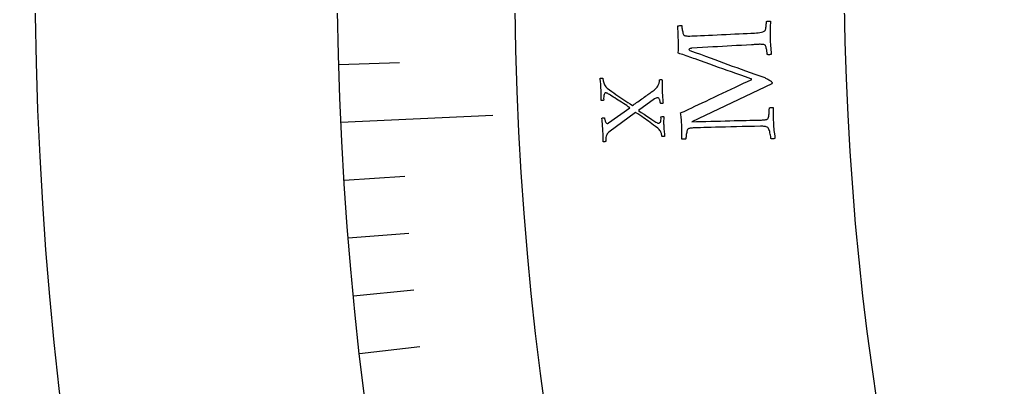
# Model space of a CAD drawing. Header units: millimetres. Extents: x -93 to 93, y -93 to 104.
# Drawn here: x -80.49 to -58.76, y -9.17 to -1.13 of the extents above; entities that cross this region are included whole.
import ezdxf

# ---------------------------------------------------------------- set-up
doc = ezdxf.new("R2010")
doc.units = ezdxf.units.MM
for name, color, linetype in [('CUT_OUTER', 1, 'Continuous'), ('ENGRAVE', 7, 'Continuous'), ('ENGRAVE_FINE', 8, 'Continuous'), ('TEXT', 5, 'Continuous')]:
    doc.layers.add(name, color=color, linetype=linetype)

msp = doc.modelspace()

# ---------------------------------------------------------------- linework, layer by layer
at = {"layer": 'CUT_OUTER'}
msp.add_arc((-0.0002, -0.0002), 92.4998, 179.658282, 0.243527, dxfattribs=at)
at = {"layer": 'ENGRAVE'}
msp.add_lwpolyline([(-73.4601, -3.3726), (-70.1336, -3.2198)], dxfattribs=at)
for radius in [90.65, 90.65, 88.2219, 83.7125, 83.7125, 80.1513, 73.5375, 73.5375, 69.6525, 62.4375, 62.4375]:
    msp.add_circle((0, 0), radius, dxfattribs=at)
at = {"layer": 'ENGRAVE_FINE'}
for points in [[(-73.5073, -2.1059), (-72.1759, -2.0678)], [(-73.391, -4.6389), (-72.0617, -4.5549)], [(-73.3001, -5.9046), (-71.9724, -5.7977)], [(-73.1872, -7.1693), (-71.8615, -7.0394)], [(-73.0524, -8.4326), (-71.7292, -8.2798)]]:
    msp.add_lwpolyline(points, dxfattribs=at)
at = {"layer": 'TEXT'}
for points in [[(-65.9977, -3.4178), (-66, -3.379), (-66.0028, -3.3427), (-66.0059, -3.3088), (-66.0096, -3.2773), (-66.0133, -3.2476), (-66.0167, -3.2192), (-66.0199, -3.1919), (-66.0229, -3.1657), (-65.9896, -3.1524), (-65.9483, -3.1345), (-65.899, -3.1121), (-65.8416, -3.0851), (-65.7775, -3.0546), (-65.7078, -3.0214), (-65.6324, -2.9857), (-65.5516, -2.9474), (-65.4666, -2.9071), (-65.3792, -2.8654), (-65.2892, -2.8224), (-65.1968, -2.7779), (-65.1031, -2.733), (-65.0096, -2.6887), (-64.9163, -2.6448), (-64.8231, -2.6015), (-64.7316, -2.5594), (-64.6433, -2.519), (-64.5583, -2.4804), (-64.4765, -2.4437), (-64.4738, -2.4416), (-64.472, -2.4388), (-64.4709, -2.4352), (-64.4707, -2.4309), (-64.4716, -2.4267), (-64.4741, -2.4232), (-64.4781, -2.4207), (-64.4837, -2.4189), (-64.5983, -2.3789), (-64.7072, -2.341), (-64.8103, -2.305), (-64.9076, -2.271), (-65.002, -2.238), (-65.0964, -2.2046), (-65.1908, -2.171), (-65.2852, -2.137), (-65.382, -2.102), (-65.4838, -2.0653), (-65.5905, -2.0268), (-65.7021, -1.9865), (-65.7394, -1.9731), (-65.7782, -1.9593), (-65.8185, -1.9451), (-65.8605, -1.9306), (-65.9019, -1.9164), (-65.9404, -1.9034), (-65.9762, -1.8914), (-66.0093, -1.8806), (-66.0369, -1.8715), (-66.0567, -1.8651), (-66.0686, -1.8612), (-66.0725, -1.8599), (-66.0704, -1.788), (-66.0692, -1.7229), (-66.0689, -1.6646), (-66.0696, -1.6132), (-66.0708, -1.5702), (-66.0725, -1.5247), (-66.0746, -1.4766), (-66.0771, -1.4259), (-66.0797, -1.3768), (-66.0821, -1.3335), (-66.0844, -1.296), (-66.0866, -1.2644), (-66.0814, -1.2627), (-66.0718, -1.2609), (-66.0579, -1.259), (-66.0398, -1.2571), (-66.022, -1.2553), (-66.0093, -1.2541), (-66.0016, -1.2533), (-65.9991, -1.2531), (-65.9985, -1.266), (-65.997, -1.2822), (-65.9946, -1.3019), (-65.9914, -1.3249), (-65.9874, -1.3493), (-65.9826, -1.3731), (-65.977, -1.3963), (-65.9707, -1.4188), (-65.9638, -1.4389), (-65.9566, -1.4545), (-65.9491, -1.4657), (-65.9413, -1.4726), (-65.9294, -1.4767), (-65.916, -1.48), (-65.9011, -1.4824), (-65.8846, -1.4841), (-65.8677, -1.4851), (-65.8517, -1.4857), (-65.8364, -1.486), (-65.8219, -1.4858), (-65.7777, -1.4833), (-65.7233, -1.4804), (-65.6587, -1.4774), (-65.584, -1.4741), (-65.5017, -1.4706), (-65.4145, -1.4667), (-65.3225, -1.4626), (-65.2255, -1.4582), (-65.1264, -1.4536), (-65.0279, -1.449), (-64.93, -1.4445), (-64.8326, -1.4399), (-64.7383, -1.4356), (-64.6495, -1.4316), (-64.5661, -1.4279), (-64.4882, -1.4245), (-64.445, -1.4218), (-64.403, -1.4187), (-64.3621, -1.4153), (-64.3224, -1.4115), (-64.2849, -1.4065), (-64.2506, -1.3998), (-64.2195, -1.3911), (-64.1915, -1.3806), (-64.1814, -1.3734), (-64.1727, -1.3615), (-64.1655, -1.345), (-64.1598, -1.3239), (-64.1552, -1.3004), (-64.1513, -1.2767), (-64.1483, -1.2528), (-64.146, -1.2288), (-64.1444, -1.2069), (-64.1432, -1.1895), (-64.1426, -1.1765), (-64.1424, -1.1681), (-64.1311, -1.1625), (-64.1187, -1.1587), (-64.1053, -1.1566), (-64.091, -1.1563), (-64.0775, -1.1569), (-64.067, -1.1578), (-64.0595, -1.1589), (-64.0548, -1.1603), (-64.0571, -1.2051), (-64.059, -1.2492), (-64.0608, -1.2928), (-64.0624, -1.3359), (-64.0635, -1.3795), (-64.064, -1.4248), (-64.0638, -1.4719), (-64.063, -1.5207), (-64.0614, -1.5717), (-64.0594, -1.6192), (-64.0568, -1.6632), (-64.0537, -1.7037), (-64.0501, -1.7442), (-64.0463, -1.7881), (-64.0421, -1.8356), (-64.0376, -1.8865), (-64.0422, -1.8882), (-64.05, -1.89), (-64.0609, -1.8918), (-64.075, -1.8938), (-64.0898, -1.895), (-64.1032, -1.8946), (-64.115, -1.8927), (-64.1253, -1.8891), (-64.1259, -1.8784), (-64.1271, -1.865), (-64.1291, -1.849), (-64.1317, -1.8302), (-64.1348, -1.81), (-64.1383, -1.7899), (-64.1422, -1.7698), (-64.1464, -1.7497), (-64.151, -1.731), (-64.1556, -1.715), (-64.1604, -1.7017), (-64.1653, -1.6911), (-64.1723, -1.6841), (-64.1836, -1.6784), (-64.1992, -1.6739), (-64.2191, -1.6707), (-64.2403, -1.6686), (-64.2599, -1.6671), (-64.2779, -1.6664), (-64.2944, -1.6665), (-64.3129, -1.6671), (-64.3339, -1.6683), (-64.3575, -1.6698), (-64.3836, -1.6719), (-64.4097, -1.6739), (-64.4332, -1.6755), (-64.4543, -1.6767), (-64.4728, -1.6773), (-64.5828, -1.6833), (-64.6907, -1.6893), (-64.7964, -1.6952), (-64.9, -1.701), (-65.003, -1.7069), (-65.1073, -1.7128), (-65.2127, -1.7187), (-65.3193, -1.7247), (-65.4285, -1.7309), (-65.5419, -1.7377), (-65.6593, -1.745), (-65.7809, -1.7528), (-65.7865, -1.7534), (-65.7941, -1.7548), (-65.8037, -1.757), (-65.8151, -1.7601), (-65.826, -1.7642), (-65.8337, -1.7694), (-65.8382, -1.7757), (-65.8396, -1.7831), (-65.8381, -1.7865), (-65.8339, -1.7902), (-65.8269, -1.7942), (-65.8172, -1.7985), (-65.7006, -1.8422), (-65.5884, -1.8841), (-65.4805, -1.9241), (-65.3769, -1.9624), (-65.2763, -1.9995), (-65.1775, -2.0359), (-65.0805, -2.0716), (-64.9852, -2.1067), (-64.8904, -2.1415), (-64.7948, -2.1763), (-64.6984, -2.2113), (-64.6012, -2.2462), (-64.5017, -2.2818), (-64.3984, -2.3185), (-64.2913, -2.3562), (-64.1805, -2.3951), (-64.1725, -2.3989), (-64.1613, -2.4045), (-64.1469, -2.4119), (-64.1293, -2.4212), (-64.1104, -2.4314), (-64.0921, -2.4419), (-64.0743, -2.4526), (-64.0572, -2.4635), (-64.0421, -2.4743), (-64.0309, -2.4847), (-64.0233, -2.4946), (-64.0195, -2.504), (-64.0184, -2.5077), (-64.0184, -2.5125), (-64.0195, -2.5186), (-64.0218, -2.5259), (-64.0231, -2.5275), (-64.024, -2.5291), (-64.0246, -2.5306), (-64.0247, -2.5322), (-65.7748, -3.3615), (-65.6738, -3.3582), (-65.5712, -3.3551), (-65.467, -3.3524), (-65.3612, -3.3499), (-65.2555, -3.3476), (-65.1513, -3.3451), (-65.0487, -3.3425), (-64.9477, -3.3398), (-64.8499, -3.3371), (-64.7569, -3.3347), (-64.6689, -3.3325), (-64.5858, -3.3306), (-64.509, -3.3289), (-64.4401, -3.3274), (-64.379, -3.3261), (-64.3257, -3.325), (-64.2819, -3.3241), (-64.2493, -3.3234), (-64.2278, -3.3228), (-64.2176, -3.3225), (-64.2063, -3.3217), (-64.1945, -3.3205), (-64.1822, -3.3189), (-64.1692, -3.3169), (-64.1565, -3.3145), (-64.1448, -3.3117), (-64.1341, -3.3086), (-64.1243, -3.3052), (-64.1144, -3.2972), (-64.1058, -3.2836), (-64.0988, -3.2645), (-64.0932, -3.2398), (-64.0888, -3.2122), (-64.0854, -3.1845), (-64.0829, -3.1567), (-64.0814, -3.1287), (-64.0806, -3.1033), (-64.0801, -3.0835), (-64.0799, -3.0691), (-64.08, -3.0601), (-64.0727, -3.0545), (-64.0625, -3.0507), (-64.0494, -3.0488), (-64.0336, -3.0486), (-64.018, -3.0494), (-64.006, -3.0504), (-63.9975, -3.0515), (-63.9926, -3.0529), (-63.9935, -3.0964), (-63.9944, -3.1369), (-63.9952, -3.1742), (-63.9959, -3.2084), (-63.9962, -3.2432), (-63.9957, -3.2823), (-63.9944, -3.3255), (-63.9922, -3.373), (-63.9892, -3.4236), (-63.9858, -3.4699), (-63.9821, -3.5118), (-63.9779, -3.5495), (-63.9734, -3.5871), (-63.9684, -3.629), (-63.9629, -3.6752), (-63.9569, -3.7256), (-63.9615, -3.7274), (-63.9693, -3.7294), (-63.9801, -3.7316), (-63.9941, -3.7339), (-64.0089, -3.7356), (-64.0223, -3.7356), (-64.0341, -3.7339), (-64.0445, -3.7307), (-64.0456, -3.7191), (-64.0477, -3.7032), (-64.0508, -3.6829), (-64.055, -3.6581), (-64.06, -3.6312), (-64.0659, -3.6046), (-64.0724, -3.5782), (-64.0798, -3.552), (-64.0877, -3.5285), (-64.0962, -3.5101), (-64.1052, -3.4968), (-64.1146, -3.4885), (-64.1311, -3.4795), (-64.1481, -3.4724), (-64.1655, -3.4673), (-64.1834, -3.4642), (-64.2024, -3.4623), (-64.2232, -3.4609), (-64.2457, -3.4599), (-64.27, -3.4595), (-64.4065, -3.4623), (-64.5403, -3.465), (-64.6713, -3.4678), (-64.7996, -3.4707), (-64.9233, -3.4736), (-65.0405, -3.4765), (-65.1512, -3.4794), (-65.2555, -3.4824), (-65.3518, -3.4853), (-65.4387, -3.4878), (-65.5163, -3.4901), (-65.5844, -3.492), (-65.6413, -3.4936), (-65.685, -3.495), (-65.7157, -3.496), (-65.7332, -3.4967), (-65.7502, -3.4977), (-65.7668, -3.4989), (-65.783, -3.5003), (-65.7988, -3.5018), (-65.814, -3.5039), (-65.8283, -3.507), (-65.8419, -3.511), (-65.8545, -3.516), (-65.8633, -3.5222), (-65.8713, -3.5333), (-65.8783, -3.5494), (-65.8845, -3.5704), (-65.8899, -3.5941), (-65.8945, -3.6182), (-65.8982, -3.6426), (-65.9012, -3.6674), (-65.9033, -3.6905), (-65.9047, -3.7097), (-65.9053, -3.725), (-65.9051, -3.7365), (-65.9077, -3.7381), (-65.9156, -3.7395), (-65.9287, -3.7409), (-65.9472, -3.7421), (-65.9659, -3.743), (-65.9797, -3.7431), (-65.9886, -3.7426), (-65.9927, -3.7415), (-65.9931, -3.7064), (-65.9933, -3.6749), (-65.9933, -3.6471), (-65.9931, -3.6228), (-65.9928, -3.6003), (-65.9928, -3.5779), (-65.9929, -3.5554), (-65.9932, -3.533), (-65.9938, -3.509), (-65.9948, -3.4818), (-65.9961, -3.4514), (-65.9977, -3.4178)], [(-66.4252, -2.6992), (-66.4236, -2.7354), (-66.4215, -2.7701), (-66.4192, -2.8032), (-66.4164, -2.8348), (-66.4136, -2.8655), (-66.4109, -2.8959), (-66.4084, -2.9261), (-66.4059, -2.956), (-66.4111, -2.958), (-66.4183, -2.9596), (-66.4277, -2.9608), (-66.4391, -2.9616), (-66.4501, -2.9615), (-66.458, -2.9603), (-66.4628, -2.958), (-66.4645, -2.9544), (-66.4652, -2.9463), (-66.4666, -2.9365), (-66.4688, -2.9248), (-66.4717, -2.9114), (-66.4754, -2.8974), (-66.4802, -2.884), (-66.486, -2.8711), (-66.4928, -2.8587), (-66.5009, -2.8482), (-66.5105, -2.8409), (-66.5217, -2.8367), (-66.5345, -2.8357), (-66.5468, -2.8378), (-66.5609, -2.843), (-66.5766, -2.8515), (-66.594, -2.8631), (-66.9466, -3.113), (-66.8838, -3.1553), (-66.8229, -3.1965), (-66.7639, -3.2367), (-66.7067, -3.2758), (-66.6536, -3.3118), (-66.6067, -3.3423), (-66.5661, -3.3674), (-66.5317, -3.3871), (-66.5264, -3.3896), (-66.5211, -3.3914), (-66.5158, -3.3926), (-66.5105, -3.3932), (-66.5058, -3.3934), (-66.5021, -3.3935), (-66.4995, -3.3936), (-66.4979, -3.3936), (-66.4905, -3.3917), (-66.4826, -3.3866), (-66.4744, -3.3785), (-66.4658, -3.3672), (-66.4584, -3.3507), (-66.4537, -3.3268), (-66.4518, -3.2957), (-66.4525, -3.2571), (-66.4502, -3.2543), (-66.4452, -3.2519), (-66.4374, -3.25), (-66.4268, -3.2487), (-66.4156, -3.2479), (-66.4062, -3.2479), (-66.3983, -3.2486), (-66.3922, -3.2501), (-66.3928, -3.2791), (-66.3933, -3.3066), (-66.3938, -3.3323), (-66.3942, -3.3563), (-66.3944, -3.3801), (-66.3941, -3.405), (-66.3933, -3.4311), (-66.3921, -3.4583), (-66.3899, -3.4958), (-66.3873, -3.5302), (-66.3843, -3.5615), (-66.381, -3.5897), (-66.3776, -3.6151), (-66.3747, -3.6383), (-66.3721, -3.6592), (-66.3699, -3.6777), (-66.3747, -3.6799), (-66.3812, -3.6817), (-66.3892, -3.6833), (-66.3988, -3.6845), (-66.4086, -3.6849), (-66.4171, -3.6837), (-66.4245, -3.6811), (-66.4306, -3.677), (-66.4312, -3.6714), (-66.4327, -3.6629), (-66.4349, -3.6515), (-66.438, -3.6371), (-66.4423, -3.621), (-66.4482, -3.6042), (-66.4557, -3.5866), (-66.4647, -3.5684), (-66.4757, -3.5503), (-66.4888, -3.5333), (-66.5041, -3.5173), (-66.5216, -3.5022), (-66.5689, -3.4677), (-66.6129, -3.4354), (-66.6537, -3.4054), (-66.6912, -3.3776), (-66.7271, -3.3511), (-66.7633, -3.325), (-66.7998, -3.2993), (-66.8365, -3.2739), (-66.875, -3.2476), (-66.917, -3.2191), (-66.9625, -3.1885), (-67.0115, -3.1556), (-67.5923, -3.5859), (-67.6117, -3.6036), (-67.6278, -3.6251), (-67.6406, -3.6503), (-67.65, -3.6793), (-67.6566, -3.7095), (-67.6609, -3.7382), (-67.6629, -3.7656), (-67.6626, -3.7914), (-67.6676, -3.7944), (-67.6744, -3.7966), (-67.6831, -3.7979), (-67.6936, -3.7984), (-67.704, -3.7984), (-67.7119, -3.7981), (-67.7176, -3.7976), (-67.7209, -3.7968), (-67.7205, -3.7673), (-67.7202, -3.7399), (-67.7198, -3.7147), (-67.7194, -3.6915), (-67.7193, -3.6682), (-67.7197, -3.6426), (-67.7206, -3.6147), (-67.722, -3.5844), (-67.7244, -3.5427), (-67.727, -3.5039), (-67.7299, -3.4678), (-67.7329, -3.4345), (-67.7362, -3.4012), (-67.7398, -3.3652), (-67.7436, -3.3264), (-67.7477, -3.2849), (-67.7426, -3.2809), (-67.7355, -3.278), (-67.7262, -3.2759), (-67.7147, -3.2749), (-67.7037, -3.2749), (-67.6958, -3.276), (-67.691, -3.2784), (-67.6893, -3.282), (-67.6885, -3.2893), (-67.6869, -3.2985), (-67.6844, -3.3096), (-67.681, -3.3226), (-67.6767, -3.3364), (-67.6716, -3.3497), (-67.6655, -3.3626), (-67.6585, -3.3751), (-67.6509, -3.3857), (-67.6427, -3.3932), (-67.6341, -3.3975), (-67.625, -3.3986), (-67.6227, -3.3983), (-67.62, -3.3976), (-67.617, -3.3964), (-67.6136, -3.3949), (-67.6103, -3.3931), (-67.6073, -3.3912), (-67.6047, -3.3891), (-67.6025, -3.387), (-67.1375, -3.0531), (-67.1697, -3.0312), (-67.2036, -3.0084), (-67.2392, -2.9848), (-67.2765, -2.9603), (-67.3145, -2.9355), (-67.3521, -2.9111), (-67.3893, -2.887), (-67.426, -2.8633), (-67.4615, -2.8406), (-67.4948, -2.8196), (-67.5259, -2.8003), (-67.5548, -2.7828), (-67.5806, -2.7675), (-67.602, -2.7548), (-67.6191, -2.7449), (-67.6319, -2.7377), (-67.6343, -2.7366), (-67.6373, -2.7353), (-67.6407, -2.7337), (-67.6447, -2.7319), (-67.6491, -2.7303), (-67.6537, -2.7291), (-67.6586, -2.7285), (-67.6637, -2.7285), (-67.6728, -2.7311), (-67.6813, -2.7381), (-67.6893, -2.7496), (-67.6967, -2.7655), (-67.7026, -2.7868), (-67.7064, -2.8142), (-67.7079, -2.8479), (-67.7072, -2.8878), (-67.7122, -2.8908), (-67.719, -2.8933), (-67.7277, -2.8952), (-67.7382, -2.8965), (-67.7485, -2.8971), (-67.7565, -2.897), (-67.7621, -2.8961), (-67.7655, -2.8945), (-67.7647, -2.8659), (-67.764, -2.8371), (-67.7634, -2.8081), (-67.763, -2.7788), (-67.7628, -2.7494), (-67.763, -2.7204), (-67.7636, -2.6917), (-67.7645, -2.6632), (-67.7662, -2.6248), (-67.7682, -2.5892), (-67.7704, -2.5566), (-67.7729, -2.5269), (-67.7756, -2.4983), (-67.7784, -2.4693), (-67.7814, -2.4397), (-67.7845, -2.4096), (-67.7786, -2.4077), (-67.7712, -2.4067), (-67.7624, -2.4066), (-67.7521, -2.4074), (-67.7422, -2.4085), (-67.7346, -2.4096), (-67.7291, -2.4107), (-67.7259, -2.4117), (-67.7252, -2.418), (-67.7234, -2.4287), (-67.7206, -2.4436), (-67.7167, -2.4628), (-67.7115, -2.4845), (-67.7046, -2.507), (-67.6962, -2.5302), (-67.6861, -2.5541), (-67.6744, -2.5769), (-67.6607, -2.5969), (-67.6453, -2.6141), (-67.6279, -2.6284), (-67.5774, -2.6643), (-67.529, -2.6984), (-67.4828, -2.7307), (-67.4387, -2.7613), (-67.3956, -2.7908), (-67.3523, -2.8202), (-67.309, -2.8494), (-67.2655, -2.8784), (-67.221, -2.9079), (-67.1748, -2.9388), (-67.1268, -2.9711), (-67.077, -3.0046), (-67.0577, -2.9914), (-67.0362, -2.9765), (-67.0125, -2.9598), (-66.9868, -2.9413), (-66.9596, -2.9218), (-66.9318, -2.902), (-66.9033, -2.8819), (-66.8742, -2.8616), (-66.8453, -2.8415), (-66.8173, -2.8219), (-66.7904, -2.8029), (-66.7646, -2.7844), (-66.7403, -2.7671), (-66.7184, -2.7514), (-66.6987, -2.7374), (-66.6813, -2.7251), (-66.6671, -2.715), (-66.6569, -2.7078), (-66.6508, -2.7035), (-66.6488, -2.702), (-66.6238, -2.6847), (-66.6016, -2.6678), (-66.5822, -2.6515), (-66.5657, -2.6357), (-66.5511, -2.6194), (-66.5373, -2.6018), (-66.5243, -2.5828), (-66.5122, -2.5624), (-66.5049, -2.5482), (-66.4989, -2.5332), (-66.4941, -2.5174), (-66.4905, -2.5007), (-66.4879, -2.4846), (-66.4861, -2.4704), (-66.4852, -2.4582), (-66.4851, -2.4479), (-66.4837, -2.4443), (-66.4791, -2.4415), (-66.4713, -2.4397), (-66.4604, -2.4388), (-66.4489, -2.4389), (-66.4394, -2.44), (-66.432, -2.4424), (-66.4267, -2.4458), (-66.4265, -2.4815), (-66.4265, -2.5145), (-66.4267, -2.5449), (-66.4271, -2.5725), (-66.4274, -2.6001), (-66.4272, -2.6305), (-66.4265, -2.6635), (-66.4252, -2.6992)]]:
    msp.add_lwpolyline(points, close=True, dxfattribs=at)

doc.saveas('drawing.dxf')
